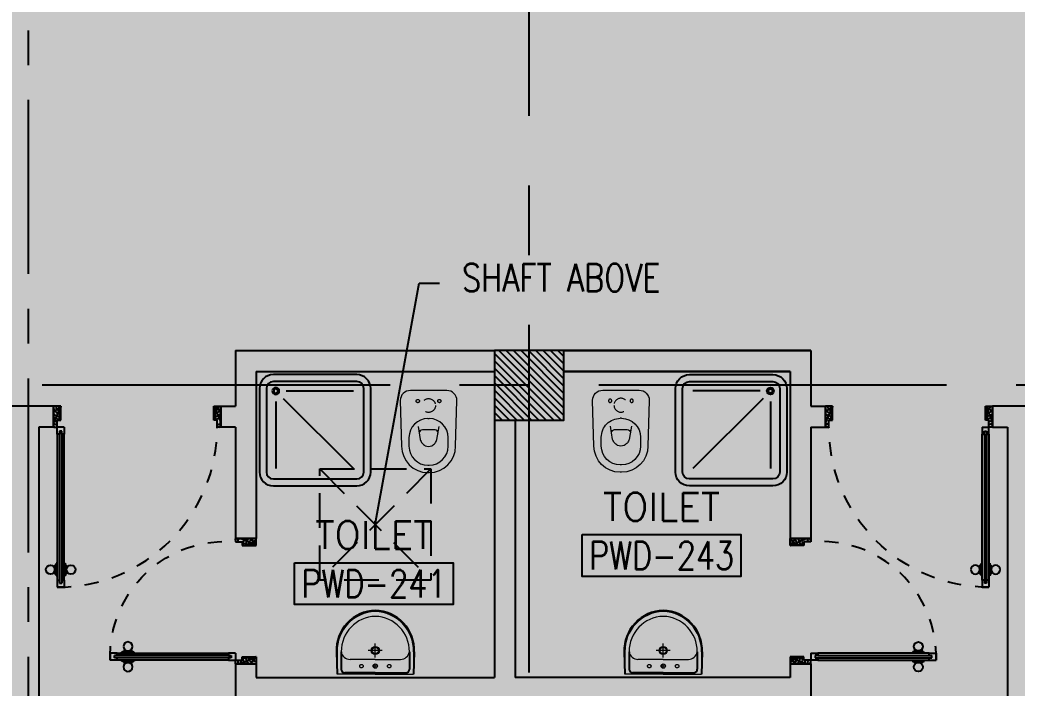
# Model space of a CAD drawing. Extents: x 88852.7 to 88945.7, y 39921.6 to 40001.1.
# Drawn here: x 88906.35 to 88913.52, y 39933.5 to 39938.3 of the extents above; entities that cross this region are included whole.
import ezdxf
from ezdxf.enums import TextEntityAlignment as Align

# ---------------------------------------------------------------- set-up
doc = ezdxf.new("R2010")
doc.units = 0
doc.header["$MEASUREMENT"] = 0
for name, pattern in [('CENTER', [2, 1.25, -0.25, 0.25, -0.25]), ('CENTERX2', [4, 2.5, -0.5, 0.5, -0.5]), ('DASHED', [0.75, 0.5, -0.25]), ('HIDDEN', [0.375, 0.25, -0.125]), ('HIDDEN2', [0.1875, 0.125, -0.0625])]:
    doc.linetypes.add(name, pattern=pattern)
doc.layers.get('0').update_dxf_attribs({"linetype": 'CONTINUOUS'})
for name, color, linetype in [('AXES', 11, 'CENTERX2'), ('AXES1', 11, 'CENTER'), ('COL', 2, 'CONTINUOUS'), ('DOOR', 7, 'CONTINUOUS'), ('FIX', 3, 'CONTINUOUS'), ('HAT', 8, 'CONTINUOUS'), ('RM-BOX', 4, 'CONTINUOUS'), ('RM-NAME', 2, 'CONTINUOUS'), ('RM-NO', 2, 'CONTINUOUS'), ('SHAFT', 4, 'CONTINUOUS'), ('WALL', 4, 'CONTINUOUS')]:
    doc.layers.add(name, color=color, linetype=linetype)
doc.styles.add('ROMANS', font='ROMANS.shx', dxfattribs={"width": 0.6})
doc.styles.add('SIMPLEX', font='simplex.shx', dxfattribs={"width": 0.8})
doc.dimstyles.new('DIM7', dxfattribs={"dimtxt": 0.24, "dimasz": 0.08, "dimexe": 0.07, "dimexo": 0.05, "dimgap": 0.07, "dimtad": 1, "dimzin": 0, "dimdsep": 46, "dimtxsty": 'SIMPLEX', "dimblk": 'ARCHTICK', "dimcen": 0.05, "dimdle": 0.05, "dimclrd": 4, "dimclre": 4, "dimclrt": 2, "dimadec": 0, "dimazin": 0, "dimtp": 2, "dimtm": 2, "dimtfac": 0.1142857142857143, "dimtix": 1, "dimtmove": 2, "dimatfit": 3, "dimldrblk": 'DOT', "dimfxl": 0, "dimtolj": 1, "dimtzin": 0, "dimarcsym": 0})

# ---------------------------------------------------------------- blocks, each defined once
blk = doc.blocks.new('SHR1')
at = {"layer": 'FIX'}
for p, q in [((-195.7106781186449, 195.7106781186521), (-700, 700)), ((-142.6776695296576, 217.6776695296649), (-142.6776695296576, 700)), ((-217.6776695296576, 142.6776695296649), (-700, 142.6776695296649))]:
    blk.add_line(p, q, dxfattribs=at)
for points in [[(-825, 125), (-825, 725, -0.4142135623730951), (-725, 825), (-125, 825, -0.4142135623730951), (-25, 725), (-25, 125, -0.4142135623730951), (-125, 25), (-725, 25, -0.4142135623730951)], [(-775, 125), (-775, 725, -0.414213562373095), (-725, 775), (-125, 775, -0.414213562373095), (-75, 725), (-75, 125, -0.414213562373095), (-125, 75), (-725, 75, -0.414213562373095)]]:
    blk.add_lwpolyline(points, format="xyb", close=True, dxfattribs=at)
for radius in [25, 15]:
    blk.add_circle((-142.6776695296576, 142.6776695296649), radius, dxfattribs=at)
blk = doc.blocks.new('WC1')
at = {"layer": 'FIX', "lineweight": 20}
for p, q in [((-210.0000000029686, 203.8204326368286), (-537.9999999286665, 193.8204326393316)), ((-474.9999999413558, 140.8204326525447), (-537.9999999286665, 140.8204326525447)), ((-394.8190632529149, 75.68691823486006), (-490.3663137184049, 60.12952448159922)), ((-137.0000000270957, 0.001240427664015442), (-137.0000000270957, 130.8204326531268)), ((-726.9999998800631, 4.820432680658996), (-726.9999998800631, -4.817951825360069)), ((-673.9999998932763, 4.820432681706734), (-673.9999998932763, -4.817951825360069)), ((-533.6865895071242, 24.24526864886866), (-539.5413532511157, 0.001240431301994249)), ((-539.5413532511157, 0.001240431301994249), (-533.6865895071242, -24.24278778629377)), ((-338.999999976746, 4.820432680950034), (-338.999999976746, -4.817951826087665)), ((-137.0000000270957, -130.8179517899407), (-137.0000000270957, 0.001240427664015442)), ((-490.3663137184049, -60.12704361174838), (-394.8190632529149, -75.6844373869535)), ((-537.9999999286665, -140.8179517899407), (-474.9999999413558, -140.8179517899407)), ((-537.9999999286665, -193.8179517767567), (-210.0000000029395, -203.8179517742537)), ((-213.1572988978296, -203.8179517742828), (-210.0000000035507, -203.8179517742828))]:
    blk.add_line(p, q, dxfattribs=at)
at = {"layer": 'FIX', "linetype": 'Continuous', "lineweight": 20}
blk.add_line((-420.1086438769998, -47.34975640615448), (-420.4314501879271, 44.6286713128502), dxfattribs=at)
at = {"layer": 'FIX', "linetype": 'HIDDEN', "lineweight": 20, "ltscale": 0.05}
for centre in [(-213.1572988978296, 77.50124041197705), (-213.1572988978296, -77.49875954940217)]:
    blk.add_circle(centre, 11.63803426258817, dxfattribs=at)
at = {"layer": 'FIX', "linetype": 'HIDDEN2', "lineweight": 20, "ltscale": 0.3}
blk.add_circle((-245, 0), 49.81065704648448, dxfattribs=at)
at = {"layer": 'FIX', "lineweight": 20}
for centre, radius, start, end in [((-537.9999999250576, 4.820432684326079), 188.9999999550255, 90.00000000166753, 180.0000000016675), ((-210.0000000088476, 130.8204326550767), 72.9999999817519, 359.9999999983325, 89.99999999833247), ((-537.9999999255524, 4.820432684820844), 135.999999967722, 90.00000000166753, 180.0000000016675), ((-474.999999944499, 4.820432684820844), 135.999999967722, 359.9999999983325, 89.99999999833247), ((-473.0448338629503, -6.857746605353896), 68.15291692588886, 128.9241670934087, 152.846818088903), ((-464.3609761304397, -17.61048578153714), 81.97430560104621, 108.4959527768842, 128.924167104086), ((-537.9999999286665, -4.817951825360069), 188.9999999513875, 180, 270), ((-537.9999999286665, -4.817951825360069), 135.9999999645952, 180, 270), ((-473.0448338628339, 6.860227468045196), 68.15291692606822, 207.1531819110969, 231.0758329065913), ((-464.3609761507541, 17.61296664757538), 81.97430559098913, 231.0758329089363, 251.504047235508), ((-474.9999999413558, -4.817951825360069), 135.9999999645952, 270, 0), ((-210.0000000074942, -130.8179517938843), 72.99999998039857, 270.0000000033351, 2.918171642461503e-09)]:
    blk.add_arc(centre, radius, start, end, dxfattribs=at)
at = {"layer": 'FIX', "linetype": 'Continuous', "lineweight": 20}
for centre, start, end in [((-442.6786698182405, 45.53535193303833), 357.6662144383911, 91.61214824291638), ((-442.3558635072841, -45.58543171666679), 268.3878517570836, 2.333785561608914)]:
    blk.add_arc(centre, 22.26568775101992, start, end, dxfattribs=at)
blk = doc.blocks.new('LAV1')
at = {"layer": 'FIX', "linetype": 'DASHED', "lineweight": 20, "ltscale": 0.05}
for p, q in [((49.53058844816405, 220), (-50.46941152343061, 220)), ((-0.4694115376332775, 170.0000000142027), (-0.4694115376332775, 269.9999999857973)), ((-0.4694115376332775, 170.0000000142027), (-0.4694115376332775, 269.9999999857973))]:
    blk.add_line(p, q, dxfattribs=at)
at = {"layer": 'FIX', "linetype": 'ByBlock', "ltscale": 0.3}
for p, q in [((-280, 209.9999999994616), (-275, 49.99999999994179)), ((-245, 210.0000000001601), (-245.0071684214636, 84.99999999749707)), ((245, 210.0000000001601), (245.0071684214636, 84.99999999749707)), ((280, 209.9999999994616), (275, 49.99999999994179)), ((0, 59.99999999755528), (-220.159092843387, 59.99999999752617)), ((0, 59.99999999755528), (220.159092843387, 59.99999999752617))]:
    blk.add_line(p, q, dxfattribs=at)
at = {"layer": 'FIX', "linetype": 'Continuous', "lineweight": 20}
for p, q in [((-274.9999999999418, 209.9999999999418), (-275, 49.99999999994179)), ((0, 155), (-181.4175303101365, 155)), ((0, 155), (181.4175303101365, 155)), ((274.9999999999418, 209.9999999999418), (275, 49.99999999994179)), ((0, 50), (-275, 49.99999999994179)), ((0, 50.00000000005821), (-252.4649419615453, 50.00000000005821)), ((0, 50), (275, 49.99999999994179)), ((0, 50.00000000005821), (252.4649419615453, 50.00000000005821))]:
    blk.add_line(p, q, dxfattribs=at)
at = {"layer": 'FIX', "lineweight": 20}
for p, q in [((15.61226091068238, 107.4999999987776), (-15.48742383631179, 107.4999999987776)), ((2.491287887096405e-08, 91.9501576180046), (2.491287887096405e-08, 123.0498423795507))]:
    blk.add_line(p, q, dxfattribs=at)
for centre, radius in [((-0.4694115376332775, 220), 29.5), ((-0.4694115376332775, 220), 22.5), ((2.491287887096405e-08, 107.4999999987776), 15.54984237273808)]:
    blk.add_circle(centre, radius, dxfattribs=at)
at = {"layer": 'FIX', "linetype": 'HIDDEN', "lineweight": 20, "ltscale": 0.05}
for centre in [(-99.99999997508712, 107.4999999987776), (99.99999997508712, 107.4999999987776)]:
    blk.add_circle(centre, 12.43987389819046, dxfattribs=at)
at = {"layer": 'FIX', "linetype": 'ByBlock', "ltscale": 0.3}
for centre, radius, start, end in [((6.861270151246572, 220.0495655717823), 287.0372485949996, 91.37764975247644, 182.006413439361), ((-6.861270151246572, 220.0495655717823), 287.0372485949996, 357.993586560639, 88.62235024752358), ((-220.1367860755417, 84.87070840633532), 24.8707184123799, 179.7021438729012, 269.9486109004399), ((220.1367860755417, 84.87070840633532), 24.8707184123799, 270.0513890995601, 0.2978561270987753)]:
    blk.add_arc(centre, radius, start, end, dxfattribs=at)
at = {"layer": 'FIX', "linetype": 'Continuous', "lineweight": 20}
for centre, radius, start, end in [((8.362960975442547, 216.6826060375752), 283.4417486471838, 91.69879626983797, 181.3509675422777), ((7.639794464339502, 212.4520616861846), 252.6502458993284, 91.73280937402431, 180.4884212311979), ((-7.639794464339502, 212.4520616861846), 252.6502458993284, 359.5115787688021, 88.26719062597567), ((-8.362960975442547, 216.6826060375752), 283.4417486471838, 358.6490324577223, 88.30120373016202), ((-179.1751118609682, 221.8444314090302), 66.882033842421, 190.2005602816864, 268.0786290524953), ((179.1751118609682, 221.8444314090302), 66.882033842421, 271.9213709475048, 349.7994397183136)]:
    blk.add_arc(centre, radius, start, end, dxfattribs=at)
blk = doc.blocks.new('DOOR100')
at = {"layer": 'DOOR', "color": 0, "linetype": 'ByBlock'}
for p, q in [((-76.05026414147142, 1251.086443322136), (-76.05026414094755, 1301.086443322165)), ((-76.05026414145686, 1301.086443322136), (-26.05026414145686, 1301.086443322136)), ((-26.05026414145686, 1301.086443322136), (-76.05026414145686, 1301.086443322136)), ((-26.05026414147142, 1251.086443322136), (-26.05026414145686, 1301.086443322136)), ((-83.25026414151216, 1128.728900543538), (-83.25026414151216, 1218.728900543538)), ((-76.05026414147142, 1218.728900543538), (-83.25026414151216, 1218.728900543538)), ((-59.05026414145686, 1251.086443322136), (-76.05026414147142, 1251.086443322136)), ((-59.05026414145686, 1251.086443322136), (-59.05026414145686, 1271.086443322136)), ((-43.05026414145686, 1271.086443322136), (-59.05026414145686, 1271.086443322136)), ((-43.05026414144231, 1251.086443322136), (-43.05026414144231, 1271.086443322136)), ((-26.05026414147142, 1251.086443322136), (-43.05026414144231, 1251.086443322136)), ((-26.05026414145686, 1218.728900543538), (-18.85026414141612, 1218.728900543538)), ((-18.85026414141612, 1128.728900543538), (-18.85026414141612, 1218.728900543538)), ((-92.25026414151216, 1206.128900543532), (-92.25026414151216, 1141.328900543544)), ((-83.25026414151216, 1206.128900543532), (-92.25026414151216, 1206.128900543532)), ((-83.25026414151216, 1206.128900543532), (-83.25026414151216, 1141.328900543544)), ((-18.85026414141612, 1206.128900543532), (-18.85026414141612, 1141.328900543544)), ((-18.85026414141612, 1206.128900543532), (-9.850264141416119, 1206.128900543532)), ((-9.850264141416119, 1206.128900543532), (-9.850264141416119, 1141.328900543544)), ((-83.25026414151216, 1141.328900543544), (-92.25026414151216, 1141.328900543544)), ((-76.05026414147142, 1128.728900543538), (-83.25026414151216, 1128.728900543538)), ((-26.05026414145686, 1128.728900543538), (-18.85026414141612, 1128.728900543538)), ((-18.85026414141612, 1141.328900543544), (-9.850264141416119, 1141.328900543544)), ((-1201.050264141173, 0), (-1201.050264141173, 150)), ((-1201.050264141173, 150), (-1176.050264141173, 150)), ((-1201.050264141173, 150), (-1201.050264141173, 0)), ((-1176.050264141173, 150), (-1176.050264141173, 100)), ((-76.0502641411731, 200), (-59.0502641411731, 200)), ((-76.0502641411731, 150), (-76.0502641411731, 200)), ((-76.0502641411731, 150), (-26.0502641411731, 150)), ((-59.0502641411731, 200), (-59.0502641411731, 180)), ((-59.0502641411731, 180), (-43.0502641411731, 180)), ((-43.0502641411731, 200), (-26.0502641411731, 200)), ((-43.0502641411731, 180), (-43.0502641411731, 200)), ((-26.0502641411731, 200), (-26.0502641411731, 150)), ((-1.050264141173102, 150), (-26.0502641411731, 150)), ((-26.0502641411731, 150), (-26.0502641411731, 100)), ((-1.050264141173102, 150), (-1.050264141173102, 0)), ((-1176.050264141173, 100), (-1151.050264141173, 100)), ((-1151.050264141173, 100), (-1151.050264141173, 0)), ((-51.0502641411731, 100), (-51.0502641411731, 0)), ((-26.0502641411731, 100), (-51.0502641411731, 100)), ((-1151.050264141173, 0), (-1201.050264141173, 0)), ((-51.0502641411731, 0), (-1.050264141173102, 0))]:
    blk.add_line(p, q, dxfattribs=at)
at = {"layer": 'DOOR', "linetype": 'ByBlock'}
for p, q in [((-76.05026414147142, 1251.086443322136), (-76.0502641411731, 200)), ((-59.0502641411731, 200), (-59.05026414145686, 1251.086443322136)), ((-43.0502641411731, 200), (-43.05026414144231, 1251.086443322136)), ((-26.0502641411731, 200), (-26.05026414147142, 1251.086443322136))]:
    blk.add_line(p, q, dxfattribs=at)
at = {"layer": 'DOOR', "color": 9, "linetype": 'ByBlock'}
for p, q in [((-1151.050264141173, 0), (-1201.050264141173, 113.7099299924448)), ((-1151.050264141173, 0), (-1164.407550184667, 100)), ((-51.0502641411731, 0), (-1.050264141173102, 113.7099299924448)), ((-51.0502641411731, 0), (-37.69297809767886, 100)), ((-1151.050264141173, 0), (-1201.050264141173, 40.1457343158545)), ((-51.0502641411731, 0), (-1.050264141173102, 40.1457343158545))]:
    blk.add_line(p, q, dxfattribs=at)
at = {"layer": 'DOOR', "color": 0, "linetype": 'ByBlock'}
for centre in [(-124.5812083564306, 1173.728900543538), (22.48068007354595, 1173.728900543538)]:
    blk.add_circle(centre, 32.39999999998526, dxfattribs=at)
at = {"layer": 'DOOR', "linetype": 'HIDDEN', "ltscale": 0.5}
blk.add_arc((-26.83337057878089, 151.8682979160003), 1149.218412220441, 89.96095720661235, 180.0931464649618, dxfattribs=at)
at = {"layer": 'DOOR', "color": 9, "linetype": 'ByBlock'}
for centre, radius, start, end in [((-1151.050264141159, 0), 154.4019578127773, 103.7142292225058, 108.8947114506697), ((-51.05026414115855, 0), 154.4019578127773, 71.10528854933027, 76.28577077749422), ((-1151.050264141159, 0), 134.4019578127773, 100.7199763547379, 111.8401506071935), ((-1151.050264141159, 0), 94.40195781277725, 90, 121.9818119669707), ((-1151.050264141159, 0), 74.40195781277725, 90, 132.223573583291), ((-51.05026414115855, 0), 94.40195781277725, 58.01818803302934, 90), ((-51.05026414115855, 0), 74.40195781277725, 47.77642641670901, 90), ((-51.05026414115855, 0), 134.4019578127773, 68.15984939280652, 79.2800236452621), ((-51.05026414115855, 0), 114.4019578127773, 64.08384188208258, 77.37742587111109), ((-1151.050264141159, 0), 54.40195781277725, 90, 156.7926171080343), ((-1151.050264141159, 0), 34.40195781277725, 90, 180), ((-1151.050264141159, 0), 14.40195781277725, 90, 180), ((-51.05026414115855, 0), 54.40195781277725, 23.20738289196568, 90), ((-51.05026414115855, 0), 34.40195781277725, 0, 90), ((-51.05026414115855, 0), 14.40195781277725, 0, 90)]:
    blk.add_arc(centre, radius, start, end, dxfattribs=at)
blk = doc.blocks.new('DOOR90')
at = {"layer": 'DOOR', "linetype": 'ByBlock'}
for p, q in [((0, 0), (-150, 0)), ((-200, -25), (-1000, -25)), ((-200, -42), (-1000, -41.9999999999709)), ((-200, -58), (-1000, -58)), ((-1000, -75), (-200, -75))]:
    blk.add_line(p, q, dxfattribs=at)
at = {"layer": 'DOOR', "color": 0, "linetype": 'ByBlock'}
for p, q in [((-150, 0), (-150, -25)), ((-150, 0), (0, 0)), ((0, -50), (0, 0)), ((-1050, -25), (-1050, -75)), ((-1050, -75), (-1050, -25)), ((-1000, -25), (-1050, -25)), ((-1020, -42), (-1020, -58)), ((-1000, -41.9999999999709), (-1020, -41.9999999999709)), ((-1000, -58), (-1020, -58)), ((-1000, -25), (-1000, -41.9999999999709)), ((-1000, -58), (-1000, -75)), ((-967.6424572214019, -25), (-967.6424572214019, -17.79999999995925)), ((-877.6424572214019, -17.79999999995925), (-967.6424572214019, -17.79999999995925)), ((-955.042457221396, -17.79999999995925), (-955.042457221396, -8.799999999959255)), ((-955.042457221396, -8.799999999959255), (-890.2424572214077, -8.799999999959255)), ((-955.042457221396, -17.79999999995925), (-890.2424572214077, -17.79999999995925)), ((-890.2424572214077, -17.79999999995925), (-890.2424572214077, -8.799999999959255)), ((-877.6424572214019, -25), (-877.6424572214019, -17.79999999995925)), ((-200, -42), (-200, -25)), ((-200, -25), (-150, -25)), ((-180, -42), (-200, -42)), ((-200, -75), (-200, -58)), ((-200, -58), (-180, -58)), ((-180, -58), (-180, -42)), ((-150, -75), (-150, -25)), ((-150, -25), (-100, -25)), ((-100, -25), (-100, -50)), ((-100, -50), (0, -50)), ((-1000, -75), (-1050.000000000029, -74.99999999947613)), ((-967.6424572214019, -75), (-967.6424572214019, -82.20000000004075)), ((-877.6424572214019, -82.20000000004075), (-967.6424572214019, -82.20000000004075)), ((-955.042457221396, -82.20000000004075), (-955.042457221396, -91.20000000004075)), ((-955.042457221396, -82.20000000004075), (-890.2424572214077, -82.20000000004075)), ((-955.042457221396, -91.20000000004075), (-890.2424572214077, -91.20000000004075)), ((-890.2424572214077, -82.20000000004075), (-890.2424572214077, -91.20000000004075)), ((-877.6424572214019, -75), (-877.6424572214019, -82.20000000004075)), ((-150, -75), (-200, -75)), ((-100, -850), (0, -850)), ((-100, -875), (-100, -850)), ((0, -850), (0, -900)), ((-150, -900), (-150, -875)), ((-150, -875), (-100, -875)), ((0, -900), (-150, -900)), ((-150, -900), (0, -900))]:
    blk.add_line(p, q, dxfattribs=at)
at = {"layer": 'DOOR', "color": 9, "linetype": 'ByBlock'}
for p, q in [((0, -50), (-113.7099299924448, 0)), ((0, -50), (-40.1457343158545, 0)), ((0, -50), (-100, -36.64271395650576)), ((0, -850), (-113.7099299924448, -900)), ((0, -850), (-100, -863.3572860434942)), ((0, -850), (-40.1457343158545, -900))]:
    blk.add_line(p, q, dxfattribs=at)
at = {"layer": 'DOOR', "color": 0, "linetype": 'ByBlock'}
for centre in [(-922.6424572214019, 23.53094421501737), (-922.6424572214019, -123.5309442149592)]:
    blk.add_circle(centre, 32.39999999998526, dxfattribs=at)
at = {"layer": 'DOOR', "color": 9, "linetype": 'ByBlock'}
for centre, radius, start, end in [((0, -50), 74.40195781277725, 137.776426416831, 180), ((0, -50), 54.40195781277725, 113.2073828919768, 180), ((0, -50), 154.4019578127773, 161.1052885492919, 166.2857707775487), ((0, -50), 134.4019578127773, 158.1598493930306, 169.2800236451594), ((0, -50), 114.4019578127773, 154.0838418820621, 167.3774258712913), ((0, -50), 94.40195781277725, 148.0181880330829, 180), ((0, -50), 34.40195781277725, 90, 180), ((0, -50), 14.40195781277725, 90, 180), ((0, -850), 94.40195781277725, 180, 211.9818119669171), ((0, -850), 74.40195781277725, 180, 222.223573583169), ((0, -850), 54.40195781277725, 180, 246.7926171080232), ((0, -850), 34.40195781277725, 180, 270), ((0, -850), 14.40195781277725, 180, 270), ((0, -850), 154.4019578127773, 193.7142292224513, 198.8947114507081), ((0, -850), 134.4019578127773, 190.7199763548406, 201.8401506069695)]:
    blk.add_arc(centre, radius, start, end, dxfattribs=at)
at = {"layer": 'DOOR', "linetype": 'HIDDEN', "ltscale": 0.5}
blk.add_arc((-222.2222222220007, -49.99999999976717), 828.155208510499, 178.2701163782035, 275.0030377050298, dxfattribs=at)
blk = doc.blocks.new('RM1')
at = {"layer": 'RM-BOX'}
blk.add_lwpolyline([(569.8908462408872, -200), (-569.890846240829, -200), (-569.8908462407999, -500), (569.8908462407999, -500)], close=True, dxfattribs=at)
at = {"layer": 'RM-NAME', "style": 'ROMANS'}
for tag, p in [('ROOMNAME1', (-5.820766091346741e-11, 323.8095238095266)), ('ROOMNAME2', (0, 0))]:
    blk.add_attdef(tag, text='', height=200, dxfattribs=at).set_placement(p, align=Align.MIDDLE)
at = {"layer": 'RM-NO', "style": 'ROMANS', "width": 0.8}
blk.add_attdef('ROOMNO', text='', height=200, dxfattribs=at).set_placement((0, -350), align=Align.MIDDLE)
blk = doc.blocks.new('*X569')
at = {"color": 0}
for p, q in [((227928.5557043091, 169910.4443079528), (228407.8453701679, 170389.7339738117)), ((227928.5557043091, 169963.4773165418), (228354.8123615789, 170389.7339738117)), ((227928.5557043091, 170016.5103251308), (228301.7793529899, 170389.7339738117)), ((227928.5557043091, 170069.5433337198), (228248.7463444009, 170389.7339738117)), ((227928.5557043091, 170122.5763423088), (228195.7133358119, 170389.7339738117)), ((227928.5557043091, 170175.6093508978), (228142.6803272229, 170389.7339738117)), ((227928.5557043091, 170228.6423594868), (228089.6473186339, 170389.7339738117)), ((227928.5557043091, 170281.6753680758), (228036.614310045, 170389.7339738117)), ((227928.5557043091, 170334.7083766648), (227983.581301456, 170389.7339738117)), ((227960.8783787569, 169889.7339738117), (228428.555704309, 170357.4112993638)), ((228013.9113873459, 169889.7339738117), (228428.555704309, 170304.3782907748)), ((228066.9443959349, 169889.7339738117), (228428.555704309, 170251.3452821858)), ((228119.9774045239, 169889.7339738117), (228428.555704309, 170198.3122735968)), ((228173.0104131128, 169889.7339738117), (228428.555704309, 170145.2792650078)), ((228226.0434217018, 169889.7339738117), (228428.555704309, 170092.2462564188)), ((228279.0764302909, 169889.7339738117), (228428.555704309, 170039.2132478298)), ((228332.1094388798, 169889.7339738117), (228428.555704309, 169986.1802392408)), ((228385.1424474688, 169889.7339738117), (228428.555704309, 169933.1472306518))]:
    blk.add_line(p, q, dxfattribs=at)
blk = doc.blocks.new('COL50')
at = {"layer": 'COL'}
blk.add_lwpolyline([(-249.9999999999709, 250), (-249.9999999999418, -250), (250, -250), (249.9999999999709, 250)], close=True, dxfattribs=at)
blk = doc.blocks.new('_ARCHTICK')
at = {"color": 0, "linetype": 'ByBlock', "const_width": 0.15}
blk.add_lwpolyline([(-0.5, -0.5), (0.5, 0.5)], dxfattribs=at)

msp = doc.modelspace()

# ---------------------------------------------------------------- linework, layer by layer
at = {"layer": 'AXES'}
for p, q in [((88910.01025844975, 39921.61526879654), (88910.01025844975, 40000.42794392369)), ((88945.01025844975, 39935.67956244052), (88876.97025844976, 39935.67956244052))]:
    msp.add_line(p, q, dxfattribs=at)
at = {"layer": 'AXES1'}
msp.add_line((88906.41025844976, 39928.47956244052), (88906.41025844976, 39987.29956244052), dxfattribs=at)
msp.add_line((88906.41025844976, 39928.47956244052), (88906.41025844976, 39987.29956244052), dxfattribs=at)
at = {"layer": 'SHAFT', "linetype": 'HIDDEN'}
for p, q in [((88908.50425844976, 39935.07956244051), (88909.30425844975, 39934.27956244051)), ((88909.30425844975, 39935.07956244051), (88908.50425844976, 39934.27956244051))]:
    msp.add_line(p, q, dxfattribs=at)
msp.add_lwpolyline([(88908.50425844976, 39935.07956244051), (88909.30425844975, 39935.07956244051), (88909.30425844975, 39934.27956244051), (88908.50425844976, 39934.27956244051)], close=True, dxfattribs=at)
at = {"layer": 'WALL', "linetype": 'ByBlock'}
for p, q in [((88907.89825844976, 39935.92956244051), (88909.76025844975, 39935.92956244051)), ((88910.26025844975, 39935.92956244051), (88912.03525844976, 39935.92956244051)), ((88912.03525844976, 39935.92956244051), (88910.26025844975, 39935.92956244051)), ((88908.04825844975, 39935.77956244051), (88909.76025844975, 39935.77956244051)), ((88910.26025844975, 39935.77956244052), (88911.88525844975, 39935.77956244052)), ((88911.88525844975, 39935.77956244051), (88910.26025844975, 39935.77956244051)), ((88906.59150844975, 39935.52956244051), (88906.22900844975, 39935.52956244051)), ((88906.59150844975, 39935.37956244052), (88906.59150844975, 39935.52956244051)), ((88907.79150844975, 39935.37956244052), (88907.79150844975, 39935.52956244051)), ((88912.03525844976, 39935.52956244051), (88912.14150844976, 39935.52956244051)), ((88913.70400844976, 39935.52956244051), (88913.34150844975, 39935.52956244051)), ((88906.59150844975, 39935.37956244052), (88906.48525844976, 39935.37956244052)), ((88907.89825844976, 39935.37956244052), (88907.79150844975, 39935.37956244052)), ((88912.03525844976, 39935.37956244052), (88912.14150844976, 39935.37956244052)), ((88913.34150844975, 39935.37956244052), (88913.44775844975, 39935.37956244052))]:
    msp.add_line(p, q, dxfattribs=at)
at = {"layer": 'WALL'}
for p, q in [((88907.89825844976, 39935.92956244051), (88907.89825844976, 39935.52956244051)), ((88912.03525844976, 39935.92956244051), (88912.03525844976, 39935.52956244051)), ((88908.04825844975, 39935.77956244051), (88908.04825844975, 39934.57956244051)), ((88911.88525844975, 39935.77956244051), (88911.88525844975, 39934.57956244051)), ((88907.79150844975, 39935.52956244051), (88907.89825844976, 39935.52956244051)), ((88906.48525844976, 39935.37956244052), (88906.48525844976, 39928.72956244052)), ((88907.89825844976, 39935.37956244052), (88907.89825844976, 39934.57956244051)), ((88909.76025844975, 39935.42956244051), (88909.76025844975, 39933.57956244051)), ((88909.91025844976, 39935.42956244051), (88909.91025844976, 39933.57956244051)), ((88912.03525844976, 39935.37956244052), (88912.03525844976, 39934.57956244051)), ((88913.44775844975, 39935.37956244052), (88913.44775844975, 39928.72956244052)), ((88907.89825844976, 39934.57956244051), (88908.04825844975, 39934.57956244051)), ((88912.03525844976, 39934.57956244051), (88911.88525844975, 39934.57956244051)), ((88907.89825844976, 39933.67956244051), (88908.04825844975, 39933.67956244051)), ((88907.89825844976, 39933.67956244051), (88907.89825844976, 39933.42956244052)), ((88908.04825844975, 39933.67956244051), (88908.04825844975, 39933.57956244051)), ((88912.03525844976, 39933.67956244051), (88911.88525844975, 39933.67956244051)), ((88911.88525844975, 39933.67956244051), (88911.88525844975, 39933.57956244051)), ((88912.03525844976, 39933.67956244051), (88912.03525844976, 39933.42956244052)), ((88908.04825844975, 39933.57956244051), (88909.76025844975, 39933.57956244051)), ((88911.88525844975, 39933.57956244051), (88909.91025844976, 39933.57956244051))]:
    msp.add_line(p, q, dxfattribs=at)
at = {"layer": 'WALL', "color": 2, "linetype": 'ByBlock'}
for p, q in [((88912.14150844976, 39935.52956244051), (88912.14150844976, 39935.37956244052)), ((88913.34150844975, 39935.52956244051), (88913.34150844975, 39935.37956244052))]:
    msp.add_line(p, q, dxfattribs=at)
at = {"layer": 'WALL', "linetype": 'ByBlock', "ltscale": 0.3}
msp.add_lwpolyline([(88909.76025844975, 39935.42956244051), (88910.26025844975, 39935.42956244051), (88910.26025844975, 39935.92956244051), (88909.76025844975, 39935.92956244051)], close=True, dxfattribs=at)

# ---------------------------------------------------------------- block references
at = {"layer": 'COL', "xscale": 0.001000000003841706, "yscale": 0.000999999996565748, "zscale": 0.001, "rotation": 180}
msp.add_blockref('COL50', (88910.01025844975, 39935.67956244051), dxfattribs=at)
at = {"layer": 'DOOR', "color": 0, "linetype": 'ByBlock', "yscale": 0.000999999996565748, "zscale": 0.001, "rotation": 180}
for name, p, xscale in [('DOOR100', (88906.59150844975, 39935.52956244051), 0.001000000003841706), ('DOOR100', (88913.34150844975, 39935.52956244051), -0.001000000003841706), ('DOOR90', (88908.04825844975, 39933.67956244051), -0.001000000003841706), ('DOOR90', (88911.88525844975, 39933.67956244051), 0.001000000003841706)]:
    msp.add_blockref(name, p, dxfattribs=dict(at, xscale=xscale))
at = {"layer": 'FIX', "yscale": 0.000999999996565748, "zscale": 0.001}
for name, p, xscale, rotation in [('SHR1', (88908.04625845654, 39935.78156243869), -0.000999999996565748, 270), ('SHR1', (88911.88725845558, 39935.78156243869), 0.000999999996565748, 90), ('WC1', (88909.28716299105, 39935.77956243869), 0.000999999996565748, 90), ('WC1', (88910.66975845592, 39935.78156243869), -0.000999999996565748, 270)]:
    msp.add_blockref(name, p, dxfattribs=dict(at, xscale=xscale, rotation=rotation))
at = {"layer": 'FIX', "linetype": 'ByBlock', "ltscale": 0.3, "xscale": 0.001000000003841706, "yscale": 0.000999999996565748, "zscale": 0.001}
for p in [(88908.90425845633, 39933.55456243923), (88910.97375845582, 39933.55456243923)]:
    msp.add_blockref('LAV1', p, dxfattribs=at)
at = {"layer": 'HAT', "xscale": -0.001000000003841706, "yscale": 0.000999999996565748, "zscale": 0.001, "rotation": 180}
msp.add_blockref('*X569', (88681.83170274545, 40105.81929641432), dxfattribs=at)
at = {"layer": 'RM-NAME'}
ref = msp.add_blockref('RM1', (88910.96167606668, 39934.80681784013), dxfattribs=dict(at, xscale=-0.001000000003841706, yscale=0.000999999996565748, zscale=0.001))
ref.add_attrib('ROOMNO', 'PWD-243', dxfattribs={"layer": 'RM-NO', "height": 0.2, "style": 'ROMANS', "width": 0.8}).set_placement((88910.96167606668, 39934.45681784013), align=Align.MIDDLE)
ref.add_attrib('ROOMNAME2', 'TOILET', dxfattribs={"height": 0.2, "style": 'ROMANS'}).set_placement((88910.96167606668, 39934.80681784013), align=Align.MIDDLE)
ref = msp.add_blockref('RM1', (88908.89388834893, 39934.60459014819), dxfattribs=dict(at, xscale=-0.001000000003841706, yscale=0.000999999996565748, zscale=0.001))
ref.add_attrib('ROOMNO', 'PWD-241', dxfattribs={"layer": 'RM-NO', "height": 0.2, "style": 'ROMANS', "width": 0.8}).set_placement((88908.89388834893, 39934.25459014819), align=Align.MIDDLE)
ref.add_attrib('ROOMNAME2', 'TOILET', dxfattribs={"height": 0.2, "style": 'ROMANS'}).set_placement((88908.89388834893, 39934.60459014819), align=Align.MIDDLE)

# ---------------------------------------------------------------- texts
at = {"layer": 'SHAFT', "color": 4, "style": 'ROMANS', "width": 0.8}
msp.add_text('SHAFT ABOVE', height=0.2, dxfattribs=at).set_placement((88910.24097219935, 39936.45286262226), align=Align.MIDDLE)

# ---------------------------------------------------------------- leaders
at = {"layer": 'SHAFT', "color": 6, "linetype": 'ByBlock', "ltscale": 0.3}
msp.add_leader([(88908.90425844975, 39934.67956244051), (88909.21896997945, 39936.41409560637), (88909.36672857986, 39936.41409560637)], dimstyle='DIM7', override={"dimasz": 200, "dimgap": 70, "dimtad": 0}, dxfattribs=at)

doc.saveas('drawing.dxf')
